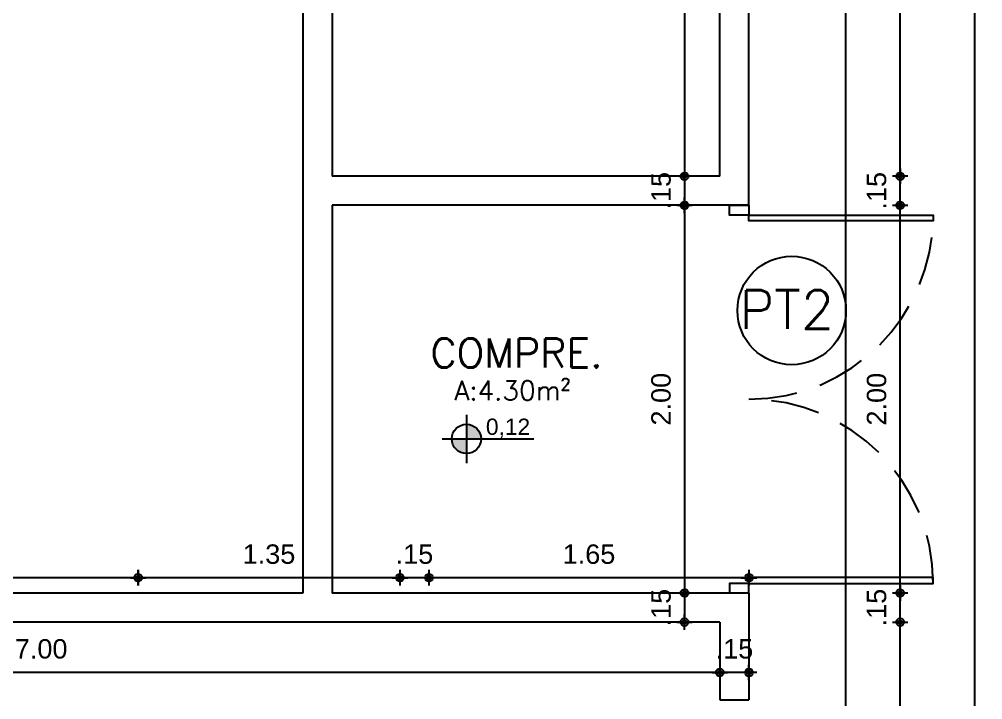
# Model space of a CAD drawing. Header units: millimetres. Extents: x 1111 to 1333, y -447 to -319.
# Drawn here: x 1150.301 to 1155.269, y -413.68 to -410.17 of the extents above; entities that cross this region are included whole.
import ezdxf

# ---------------------------------------------------------------- set-up
doc = ezdxf.new("R2010")
doc.units = ezdxf.units.MM
doc.header["$PDMODE"] = 35
doc.linetypes.add('HIDDEN', pattern=[0.375, 0.25, -0.125])
for name, color, linetype in [('ARQ-ALVENARIA', 4, 'Continuous'), ('ARQ-PENA-02', 2, 'Continuous'), ('ARQ-TEXTO2', 2, 'Continuous'), ('ARQ-TEXTO3', 3, 'Continuous'), ('COTAS', 1, 'Continuous'), ('ESQ', 2, 'Continuous'), ('L-Texto', 30, 'Continuous'), ('NIVEIS', 1, 'Continuous'), ('PORTAS', 2, 'Continuous'), ('PROJEÇÃO', 7, 'HIDDEN'), ('TXT', 2, 'Continuous')]:
    doc.layers.add(name, color=color, linetype=linetype)
doc.styles.add('CARIMBO_DADOS', font='arial.ttf', dxfattribs={"height": 0.1})
doc.styles.add('ROMANS', font='romans')
doc.styles.add('T20', font='PORT2', dxfattribs={"height": 0.2})
doc.styles.add('TEXT', font='arial.ttf')
doc.dimstyles.new('COTAS_EXTERNAS', dxfattribs={"dimtxt": 0.1, "dimasz": 0.01, "dimexe": 0, "dimexo": 0, "dimgap": 0.07, "dimtad": 1, "dimzin": 5, "dimdsep": 46, "dimtxsty": 'CARIMBO_DADOS', "dimblk1": 'CIRCULOS', "dimblk2": 'CIRCULOS', "dimsah": 1, "dimcen": 0, "dimse1": 1, "dimse2": 1, "dimclrd": 8, "dimclre": 8, "dimclrt": 230, "dimadec": 0, "dimazin": 0, "dimtfac": 100, "dimtix": 1, "dimtmove": 2, "dimatfit": 3, "dimldrblk": 'CIRCULOS', "dimfxl": 0, "dimtolj": 1, "dimtzin": 5, "dimarcsym": 0})

# ---------------------------------------------------------------- blocks, each defined once
blk = doc.blocks.new('CIRCULOS')
at = {"layer": 'COTAS'}
for p, q in [((-4, 0), (4, 0)), ((0, 4), (0, -4))]:
    blk.add_line(p, q, dxfattribs=at)
for radius in [2, 1]:
    blk.add_circle((0, 0), radius, dxfattribs=at)
blk = doc.blocks.new('*D97')
at = {"color": 8, "lineweight": -2, "transparency": 16777216}
blk.add_line((1154.0533, -413.0506), (1152.4233, -413.0506), dxfattribs=at)
at = {"layer": 'DEFPOINTS', "color": 0, "transparency": 16777216}
for p in [(1154.0633, -410.7749), (1152.4133, -410.8535), (1152.4133, -413.0506)]:
    blk.add_point(p, dxfattribs=at)
at = {"color": 8, "lineweight": -2, "transparency": 16777216, "xscale": 0.01, "yscale": 0.01, "zscale": 0.01, "rotation": 180}
blk.add_blockref('CIRCULOS', (1152.4133, -413.0506), dxfattribs=at)
at = {"color": 8, "lineweight": -2, "transparency": 16777216, "xscale": 0.01, "yscale": 0.01, "zscale": 0.01}
blk.add_blockref('CIRCULOS', (1154.0633, -413.0506), dxfattribs=at)
at = {"color": 230, "transparency": 16777216, "insert": (1153.2383, -412.9296), "char_height": 0.1, "attachment_point": 5, "style": 'CARIMBO_DADOS'}
blk.add_mtext('\\A1;1.65', dxfattribs=at)
blk = doc.blocks.new('*D98')
at = {"color": 8, "lineweight": -2, "transparency": 16777216}
for p, q in [((1152.2533, -413.0506), (1152.2433, -413.0506)), ((1152.4133, -413.0506), (1152.2633, -413.0506)), ((1152.4233, -413.0506), (1152.4333, -413.0506))]:
    blk.add_line(p, q, dxfattribs=at)
at = {"layer": 'DEFPOINTS', "color": 0, "transparency": 16777216}
for p in [(1152.4133, -410.8535), (1152.2633, -412.9859), (1152.2633, -413.0506)]:
    blk.add_point(p, dxfattribs=at)
at = {"color": 8, "lineweight": -2, "transparency": 16777216, "xscale": 0.01, "yscale": 0.01, "zscale": 0.01}
blk.add_blockref('CIRCULOS', (1152.2633, -413.0506), dxfattribs=at)
at = {"color": 8, "lineweight": -2, "transparency": 16777216, "xscale": 0.01, "yscale": 0.01, "zscale": 0.01, "rotation": 180}
blk.add_blockref('CIRCULOS', (1152.4133, -413.0506), dxfattribs=at)
at = {"color": 230, "transparency": 16777216, "insert": (1152.3383, -412.9296), "char_height": 0.1, "attachment_point": 5, "style": 'CARIMBO_DADOS'}
blk.add_mtext('\\A1;.15', dxfattribs=at)
blk = doc.blocks.new('*D99')
at = {"color": 8, "lineweight": -2, "transparency": 16777216}
blk.add_line((1152.2533, -413.0506), (1150.9233, -413.0506), dxfattribs=at)
at = {"layer": 'DEFPOINTS', "color": 0, "transparency": 16777216}
for p in [(1150.9133, -412.2298), (1152.2633, -412.9859), (1150.9133, -413.0506)]:
    blk.add_point(p, dxfattribs=at)
at = {"color": 8, "lineweight": -2, "transparency": 16777216, "xscale": 0.01, "yscale": 0.01, "zscale": 0.01, "rotation": 180}
blk.add_blockref('CIRCULOS', (1150.9133, -413.0506), dxfattribs=at)
at = {"color": 8, "lineweight": -2, "transparency": 16777216, "xscale": 0.01, "yscale": 0.01, "zscale": 0.01}
blk.add_blockref('CIRCULOS', (1152.2633, -413.0506), dxfattribs=at)
at = {"color": 230, "transparency": 16777216, "insert": (1151.5883, -412.9295), "char_height": 0.1, "attachment_point": 5, "style": 'CARIMBO_DADOS'}
blk.add_mtext('\\A1;1.35', dxfattribs=at)
blk = doc.blocks.new('*D100')
at = {"color": 8, "lineweight": -2, "transparency": 16777216}
blk.add_line((1150.9033, -413.0506), (1146.7733, -413.0506), dxfattribs=at)
at = {"layer": 'DEFPOINTS', "color": 0, "transparency": 16777216}
for p in [(1150.9133, -412.2298), (1146.7633, -412.9873), (1146.7633, -413.0506)]:
    blk.add_point(p, dxfattribs=at)
at = {"color": 8, "lineweight": -2, "transparency": 16777216, "xscale": 0.01, "yscale": 0.01, "zscale": 0.01, "rotation": 180}
blk.add_blockref('CIRCULOS', (1146.7633, -413.0506), dxfattribs=at)
at = {"color": 8, "lineweight": -2, "transparency": 16777216, "xscale": 0.01, "yscale": 0.01, "zscale": 0.01}
blk.add_blockref('CIRCULOS', (1150.9133, -413.0506), dxfattribs=at)
at = {"color": 230, "transparency": 16777216, "insert": (1148.8383, -412.9296), "char_height": 0.1, "attachment_point": 5, "style": 'CARIMBO_DADOS'}
blk.add_mtext('\\A1;4.15', dxfattribs=at)
blk = doc.blocks.new('*D101')
at = {"color": 8, "lineweight": -2, "transparency": 16777216}
for p, q in [((1153.9033, -413.5393), (1153.8933, -413.5393)), ((1154.0633, -413.5393), (1153.9133, -413.5393)), ((1154.0733, -413.5393), (1154.0833, -413.5393))]:
    blk.add_line(p, q, dxfattribs=at)
at = {"layer": 'DEFPOINTS', "color": 0, "transparency": 16777216}
for p in [(1153.9133, -413.5393), (1153.9133, -413.5393), (1154.0633, -413.5393)]:
    blk.add_point(p, dxfattribs=at)
at = {"color": 8, "lineweight": -2, "transparency": 16777216, "xscale": 0.01, "yscale": 0.01, "zscale": 0.01}
blk.add_blockref('CIRCULOS', (1153.9133, -413.5393), dxfattribs=at)
at = {"color": 8, "lineweight": -2, "transparency": 16777216, "xscale": 0.01, "yscale": 0.01, "zscale": 0.01, "rotation": 180}
blk.add_blockref('CIRCULOS', (1154.0633, -413.5393), dxfattribs=at)
at = {"color": 230, "transparency": 16777216, "insert": (1153.9883, -413.4182), "char_height": 0.1, "attachment_point": 5, "style": 'CARIMBO_DADOS'}
blk.add_mtext('\\A1;.15', dxfattribs=at)
blk = doc.blocks.new('*D102')
at = {"color": 8, "lineweight": -2, "transparency": 16777216}
blk.add_line((1153.9033, -413.5393), (1146.9233, -413.5393), dxfattribs=at)
at = {"layer": 'DEFPOINTS', "color": 0, "transparency": 16777216}
for p in [(1146.9133, -413.5393), (1146.9133, -413.5393), (1153.9133, -413.5393)]:
    blk.add_point(p, dxfattribs=at)
at = {"color": 8, "lineweight": -2, "transparency": 16777216, "xscale": 0.01, "yscale": 0.01, "zscale": 0.01, "rotation": 180}
blk.add_blockref('CIRCULOS', (1146.9133, -413.5393), dxfattribs=at)
at = {"color": 8, "lineweight": -2, "transparency": 16777216, "xscale": 0.01, "yscale": 0.01, "zscale": 0.01}
blk.add_blockref('CIRCULOS', (1153.9133, -413.5393), dxfattribs=at)
at = {"color": 230, "transparency": 16777216, "insert": (1150.4133, -413.4182), "char_height": 0.1, "attachment_point": 5, "style": 'CARIMBO_DADOS'}
blk.add_mtext('\\A1;7.00', dxfattribs=at)
blk = doc.blocks.new('cotas')
at = {"layer": 'L-Texto'}
h = blk.add_hatch(color=6, dxfattribs=at)
h.paths.add_polyline_path([(0.135, 0, 0.414214), (0, 0.135), (0, 0)])
h.paths.add_polyline_path([(0, 0), (-0.135, 0, 0.414214), (0, -0.135)])
for p, q in [((0, 0.2226), (0, -0.2226)), ((-0.2226, 0), (0.621, 0))]:
    blk.add_line(p, q, dxfattribs=at)
blk.add_circle((0, 0), 0.135, dxfattribs=at)
at = {"layer": 'L-Texto', "color": 6, "style": 'T20'}
blk.add_attdef('COTA', (0.1674, 0.0378), '', height=0.15, dxfattribs=at)
blk = doc.blocks.new('*D133')
at = {"color": 8, "lineweight": -2, "transparency": 16777216}
blk.add_line((1153.7311, -407.4898), (1153.7311, -410.9696), dxfattribs=at)
at = {"layer": 'DEFPOINTS', "color": 0, "transparency": 16777216}
for p in [(1153.6199, -407.4798), (1153.7311, -410.9796), (1153.7311, -410.9796)]:
    blk.add_point(p, dxfattribs=at)
at = {"color": 8, "lineweight": -2, "transparency": 16777216, "xscale": 0.01, "yscale": 0.01, "zscale": 0.01}
for p, rotation in [((1153.7311, -407.4798), 90), ((1153.7311, -410.9796), 270)]:
    blk.add_blockref('CIRCULOS', p, dxfattribs=dict(at, rotation=rotation))
at = {"color": 230, "transparency": 16777216, "insert": (1153.6101, -409.2297), "char_height": 0.1, "attachment_point": 5, "rotation": 90, "style": 'CARIMBO_DADOS'}
blk.add_mtext('\\A1;3.50', dxfattribs=at)
blk = doc.blocks.new('*D134')
at = {"color": 8, "lineweight": -2, "transparency": 16777216}
for p, q in [((1153.7311, -410.9696), (1153.7311, -410.9596)), ((1153.7311, -410.9796), (1153.7311, -411.1296)), ((1153.7311, -411.1396), (1153.7311, -411.1496))]:
    blk.add_line(p, q, dxfattribs=at)
at = {"layer": 'DEFPOINTS', "color": 0, "transparency": 16777216}
for p in [(1153.7311, -410.9796), (1153.7302, -411.1296), (1153.7311, -411.1296)]:
    blk.add_point(p, dxfattribs=at)
at = {"color": 8, "lineweight": -2, "transparency": 16777216, "xscale": 0.01, "yscale": 0.01, "zscale": 0.01}
for p, rotation in [((1153.7311, -410.9796), 270), ((1153.7311, -411.1296), 90)]:
    blk.add_blockref('CIRCULOS', p, dxfattribs=dict(at, rotation=rotation))
at = {"color": 230, "transparency": 16777216, "insert": (1153.6101, -411.0546), "char_height": 0.1, "attachment_point": 5, "rotation": 90, "style": 'CARIMBO_DADOS'}
blk.add_mtext('\\A1;.15', dxfattribs=at)
blk = doc.blocks.new('*D135')
at = {"color": 8, "lineweight": -2, "transparency": 16777216}
blk.add_line((1153.7311, -411.1396), (1153.7311, -413.1198), dxfattribs=at)
at = {"layer": 'DEFPOINTS', "color": 0, "transparency": 16777216}
for p in [(1153.7302, -411.1296), (1153.7302, -413.1298), (1153.7311, -413.1298)]:
    blk.add_point(p, dxfattribs=at)
at = {"color": 8, "lineweight": -2, "transparency": 16777216, "xscale": 0.01, "yscale": 0.01, "zscale": 0.01}
for p, rotation in [((1153.7311, -411.1296), 90), ((1153.7311, -413.1298), 270)]:
    blk.add_blockref('CIRCULOS', p, dxfattribs=dict(at, rotation=rotation))
at = {"color": 230, "transparency": 16777216, "insert": (1153.6101, -412.1297), "char_height": 0.1, "attachment_point": 5, "rotation": 90, "style": 'CARIMBO_DADOS'}
blk.add_mtext('\\A1;2.00', dxfattribs=at)
blk = doc.blocks.new('*D136')
at = {"color": 8, "lineweight": -2, "transparency": 16777216}
for p, q in [((1153.7311, -413.1198), (1153.7311, -413.1098)), ((1153.7311, -413.1298), (1153.7311, -413.2798)), ((1153.7311, -413.2898), (1153.7311, -413.2998))]:
    blk.add_line(p, q, dxfattribs=at)
at = {"layer": 'DEFPOINTS', "color": 0, "transparency": 16777216}
for p in [(1153.7302, -413.1298), (1153.7302, -413.2798), (1153.7311, -413.2798)]:
    blk.add_point(p, dxfattribs=at)
at = {"color": 8, "lineweight": -2, "transparency": 16777216, "xscale": 0.01, "yscale": 0.01, "zscale": 0.01}
for p, rotation in [((1153.7311, -413.1298), 270), ((1153.7311, -413.2798), 90)]:
    blk.add_blockref('CIRCULOS', p, dxfattribs=dict(at, rotation=rotation))
at = {"color": 230, "transparency": 16777216, "insert": (1153.6101, -413.2048), "char_height": 0.1, "attachment_point": 5, "rotation": 90, "style": 'CARIMBO_DADOS'}
blk.add_mtext('\\A1;.15', dxfattribs=at)
blk = doc.blocks.new('*D182')
at = {"color": 8, "lineweight": -2, "transparency": 16777216}
blk.add_line((1154.8427, -417.7698), (1154.8427, -413.2898), dxfattribs=at)
at = {"layer": 'DEFPOINTS', "color": 0, "transparency": 16777216}
for p in [(1153.4205, -413.2798), (1154.8427, -413.2798), (1153.6963, -417.7798)]:
    blk.add_point(p, dxfattribs=at)
at = {"color": 8, "lineweight": -2, "transparency": 16777216, "xscale": 0.01, "yscale": 0.01, "zscale": 0.01}
for p, rotation in [((1154.8427, -413.2798), 90), ((1154.8427, -417.7798), 270)]:
    blk.add_blockref('CIRCULOS', p, dxfattribs=dict(at, rotation=rotation))
at = {"color": 230, "transparency": 16777216, "insert": (1154.7216, -415.5298), "char_height": 0.1, "attachment_point": 5, "rotation": 90, "style": 'CARIMBO_DADOS'}
blk.add_mtext('\\A1;4.50', dxfattribs=at)
blk = doc.blocks.new('*D183')
at = {"color": 8, "lineweight": -2, "transparency": 16777216}
for p, q in [((1154.8427, -413.1198), (1154.8427, -413.1098)), ((1154.8427, -413.2798), (1154.8427, -413.1298)), ((1154.8427, -413.2898), (1154.8427, -413.2998))]:
    blk.add_line(p, q, dxfattribs=at)
at = {"layer": 'DEFPOINTS', "color": 0, "transparency": 16777216}
for p in [(1153.4205, -413.1298), (1154.8427, -413.1298), (1153.4205, -413.2798)]:
    blk.add_point(p, dxfattribs=at)
at = {"color": 8, "lineweight": -2, "transparency": 16777216, "xscale": 0.01, "yscale": 0.01, "zscale": 0.01}
for p, rotation in [((1154.8427, -413.1298), 270), ((1154.8427, -413.2798), 90)]:
    blk.add_blockref('CIRCULOS', p, dxfattribs=dict(at, rotation=rotation))
at = {"color": 230, "transparency": 16777216, "insert": (1154.7216, -413.2048), "char_height": 0.1, "attachment_point": 5, "rotation": 90, "style": 'CARIMBO_DADOS'}
blk.add_mtext('\\A1;.15', dxfattribs=at)
blk = doc.blocks.new('*D184')
at = {"color": 8, "lineweight": -2, "transparency": 16777216}
blk.add_line((1154.8427, -413.1198), (1154.8427, -411.1396), dxfattribs=at)
at = {"layer": 'DEFPOINTS', "color": 0, "transparency": 16777216}
for p in [(1153.4205, -411.1296), (1154.8427, -411.1296), (1153.4205, -413.1298)]:
    blk.add_point(p, dxfattribs=at)
at = {"color": 8, "lineweight": -2, "transparency": 16777216, "xscale": 0.01, "yscale": 0.01, "zscale": 0.01}
for p, rotation in [((1154.8427, -411.1296), 90), ((1154.8427, -413.1298), 270)]:
    blk.add_blockref('CIRCULOS', p, dxfattribs=dict(at, rotation=rotation))
at = {"color": 230, "transparency": 16777216, "insert": (1154.7216, -412.1297), "char_height": 0.1, "attachment_point": 5, "rotation": 90, "style": 'CARIMBO_DADOS'}
blk.add_mtext('\\A1;2.00', dxfattribs=at)
blk = doc.blocks.new('*D185')
at = {"color": 8, "lineweight": -2, "transparency": 16777216}
for p, q in [((1154.8427, -410.9696), (1154.8427, -410.9596)), ((1154.8427, -411.1296), (1154.8427, -410.9796)), ((1154.8427, -411.1396), (1154.8427, -411.1496))]:
    blk.add_line(p, q, dxfattribs=at)
at = {"layer": 'DEFPOINTS', "color": 0, "transparency": 16777216}
for p in [(1153.4205, -410.9796), (1154.8427, -410.9796), (1153.4205, -411.1296)]:
    blk.add_point(p, dxfattribs=at)
at = {"color": 8, "lineweight": -2, "transparency": 16777216, "xscale": 0.01, "yscale": 0.01, "zscale": 0.01}
for p, rotation in [((1154.8427, -410.9796), 270), ((1154.8427, -411.1296), 90)]:
    blk.add_blockref('CIRCULOS', p, dxfattribs=dict(at, rotation=rotation))
at = {"color": 230, "transparency": 16777216, "insert": (1154.7216, -411.0546), "char_height": 0.1, "attachment_point": 5, "rotation": 90, "style": 'CARIMBO_DADOS'}
blk.add_mtext('\\A1;.15', dxfattribs=at)
blk = doc.blocks.new('*D186')
at = {"color": 8, "lineweight": -2, "transparency": 16777216}
blk.add_line((1154.8427, -410.9696), (1154.8427, -407.4898), dxfattribs=at)
at = {"layer": 'DEFPOINTS', "color": 0, "transparency": 16777216}
for p in [(1153.4205, -407.4798), (1154.8427, -407.4798), (1153.4205, -410.9796)]:
    blk.add_point(p, dxfattribs=at)
at = {"color": 8, "lineweight": -2, "transparency": 16777216, "xscale": 0.01, "yscale": 0.01, "zscale": 0.01}
for p, rotation in [((1154.8427, -407.4798), 90), ((1154.8427, -410.9796), 270)]:
    blk.add_blockref('CIRCULOS', p, dxfattribs=dict(at, rotation=rotation))
at = {"color": 230, "transparency": 16777216, "insert": (1154.7216, -409.2297), "char_height": 0.1, "attachment_point": 5, "rotation": 90, "style": 'CARIMBO_DADOS'}
blk.add_mtext('\\A1;3.50', dxfattribs=at)
blk = doc.blocks.new('*D264')
at = {"color": 8, "lineweight": -2, "transparency": 16777216}
blk.add_line((1155.2286, -423.7698), (1155.2286, -407.3398), dxfattribs=at)
at = {"layer": 'DEFPOINTS', "color": 0, "transparency": 16777216}
for p in [(1153.1848, -407.3298), (1155.2286, -407.3298), (1153.8495, -423.7798)]:
    blk.add_point(p, dxfattribs=at)
at = {"color": 8, "lineweight": -2, "transparency": 16777216, "xscale": 0.01, "yscale": 0.01, "zscale": 0.01}
for p, rotation in [((1155.2286, -407.3298), 90), ((1155.2286, -423.7798), 270)]:
    blk.add_blockref('CIRCULOS', p, dxfattribs=dict(at, rotation=rotation))
at = {"color": 230, "transparency": 16777216, "insert": (1155.1075, -415.5548), "char_height": 0.1, "attachment_point": 5, "rotation": 90, "style": 'CARIMBO_DADOS'}
blk.add_mtext('\\A1;16.45', dxfattribs=at)

msp = doc.modelspace()

# ---------------------------------------------------------------- linework, layer by layer
at = {"layer": 'ARQ-ALVENARIA'}
for p, q in [((1151.7633, -408.2798), (1151.7633, -413.1298)), ((1151.9133, -408.2798), (1151.9133, -410.9796)), ((1153.9133, -410.9796), (1153.9133, -409.9797)), ((1154.0633, -411.1296), (1154.0633, -409.9797)), ((1153.9133, -410.9796), (1151.9133, -410.9796)), ((1154.0633, -411.1296), (1151.9133, -411.1296)), ((1151.9133, -411.1296), (1151.9133, -413.1298)), ((1151.7633, -413.1298), (1146.7633, -413.1298)), ((1154.0633, -413.1298), (1151.9133, -413.1298)), ((1154.0633, -413.1298), (1154.0633, -413.6798)), ((1153.9133, -413.2798), (1146.9133, -413.2798)), ((1153.9133, -413.2798), (1153.9133, -413.6798)), ((1153.9133, -413.6798), (1154.0633, -413.6798))]:
    msp.add_line(p, q, dxfattribs=at)
at = {"layer": 'ARQ-PENA-02'}
msp.add_line((1154.5633, -425.2798), (1154.5633, -405.8298), dxfattribs=at)
at = {"layer": 'ESQ'}
for p, q in [((1153.9633, -411.1296), (1153.9633, -411.1297)), ((1154.0633, -411.1297), (1153.9633, -411.1297)), ((1154.0633, -411.1296), (1154.0633, -411.1297)), ((1154.0633, -413.1297), (1153.9633, -413.1297)), ((1153.9633, -413.1297), (1153.9633, -413.1298)), ((1154.0633, -413.1297), (1154.0633, -413.1298))]:
    msp.add_line(p, q, dxfattribs=at)
at = {"layer": 'PORTAS'}
for points in [[(1154.0633, -411.1297), (1154.0633, -411.1797), (1153.9633, -411.1797), (1153.9633, -411.1297)], [(1154.0633, -413.1297), (1154.0633, -413.0797), (1153.9633, -413.0797), (1153.9633, -413.1297)]]:
    msp.add_lwpolyline(points, dxfattribs=at)
for points in [[(1154.0633, -411.1797), (1155.0133, -411.1797), (1155.0133, -411.2097), (1154.0633, -411.2097)], [(1154.0633, -413.0797), (1155.0133, -413.0797), (1155.0133, -413.0497), (1154.0633, -413.0497)]]:
    msp.add_lwpolyline(points, close=True, dxfattribs=at)
at = {"layer": 'PROJEÇÃO'}
for centre, start, end in [((1154.0633, -411.1797), 270, 0), ((1154.0633, -413.0797), 0, 90)]:
    msp.add_arc(centre, 0.95, start, end, dxfattribs=at)
at = {"layer": 'TXT'}
msp.add_circle((1154.2835, -411.6722), 0.2798, dxfattribs=at)

# ---------------------------------------------------------------- block references
at = {"layer": 'NIVEIS', "color": 1}
ref = msp.add_blockref('cotas', (1152.6063, -412.3345), dxfattribs=dict(at, xscale=0.5599999999976717, yscale=0.5599999999994907, zscale=0.5599999999994907))
ref.add_attrib('COTA', '0,12', (1152.7067, -412.3138), dxfattribs={"color": 1, "height": 0.084, "style": 'TEXT'})

# ---------------------------------------------------------------- texts
at = {"layer": 'ARQ-TEXTO2', "insert": (1152.5407, -412.0349), "char_height": 0.1, "width": 0.653381, "attachment_point": 1, "style": 'ROMANS'}
msp.add_mtext('\\pi0.00288;A:4.30m²', dxfattribs=at)
at = {"layer": 'ARQ-TEXTO3', "insert": (1152.8645, -411.8913), "char_height": 0.15, "width": 1.121767, "attachment_point": 5, "style": 'ROMANS'}
msp.add_mtext('COMPRE.', dxfattribs=at)
at = {"layer": 'TXT', "style": 'ROMANS'}
msp.add_text('PT2', height=0.2, dxfattribs=at).set_placement((1154.0139, -411.7676))

# ---------------------------------------------------------------- dimensions: what is measured, and where the dimension line sits
for base, p1, p2, picture, middle in [((1155.2286, -407.3298), (1153.8495, -423.7798), (1153.1848, -407.3298), '*D264', (1155.1075, -415.5548)), ((1154.8427, -407.4798), (1153.4205, -410.9796), (1153.4205, -407.4798), '*D186', (1154.7216, -409.2297)), ((1153.7311, -410.9796), (1153.6199, -407.4798), (1153.7311, -410.9796), '*D133', (1153.6101, -409.2297)), ((1154.8427, -410.9796), (1153.4205, -411.1296), (1153.4205, -410.9796), '*D185', (1154.7216, -411.0546)), ((1153.7311, -411.1296), (1153.7311, -410.9796), (1153.7302, -411.1296), '*D134', (1153.6101, -411.0546)), ((1154.8427, -411.1296), (1153.4205, -413.1298), (1153.4205, -411.1296), '*D184', (1154.7216, -412.1297)), ((1153.7311, -413.1298), (1153.7302, -411.1296), (1153.7302, -413.1298), '*D135', (1153.6101, -412.1297)), ((1154.8427, -413.1298), (1153.4205, -413.2798), (1153.4205, -413.1298), '*D183', (1154.7216, -413.2048)), ((1153.7311, -413.2798), (1153.7302, -413.1298), (1153.7302, -413.2798), '*D136', (1153.6101, -413.2048)), ((1154.8427, -413.2798), (1153.6963, -417.7798), (1153.4205, -413.2798), '*D182', (1154.7216, -415.5298))]:
    dim = msp.add_linear_dim(base=base, p1=p1, p2=p2, angle=90, dimstyle='COTAS_EXTERNAS')
    dim.commit()
    dim.dimension.update_dxf_attribs({"geometry": picture, "text_midpoint": middle})
for base, p1, p2, picture, middle in [((1152.4133, -413.0506), (1154.0633, -410.7749), (1152.4133, -410.8535), '*D97', (1153.2383, -412.9296)), ((1152.2633, -413.0506), (1152.4133, -410.8535), (1152.2633, -412.9859), '*D98', (1152.3383, -412.9296)), ((1146.7633, -413.0506), (1150.9133, -412.2298), (1146.7633, -412.9873), '*D100', (1148.8383, -412.9296)), ((1150.9133, -413.0506), (1152.2633, -412.9859), (1150.9133, -412.2298), '*D99', (1151.5883, -412.9295)), ((1146.9133, -413.5393), (1153.9133, -413.5393), (1146.9133, -413.5393), '*D102', (1150.4133, -413.4182)), ((1153.9133, -413.5393), (1154.0633, -413.5393), (1153.9133, -413.5393), '*D101', (1153.9883, -413.4182))]:
    dim = msp.add_linear_dim(base=base, p1=p1, p2=p2, dimstyle='COTAS_EXTERNAS')
    dim.commit()
    dim.dimension.update_dxf_attribs({"geometry": picture, "text_midpoint": middle})

doc.saveas('drawing.dxf')
